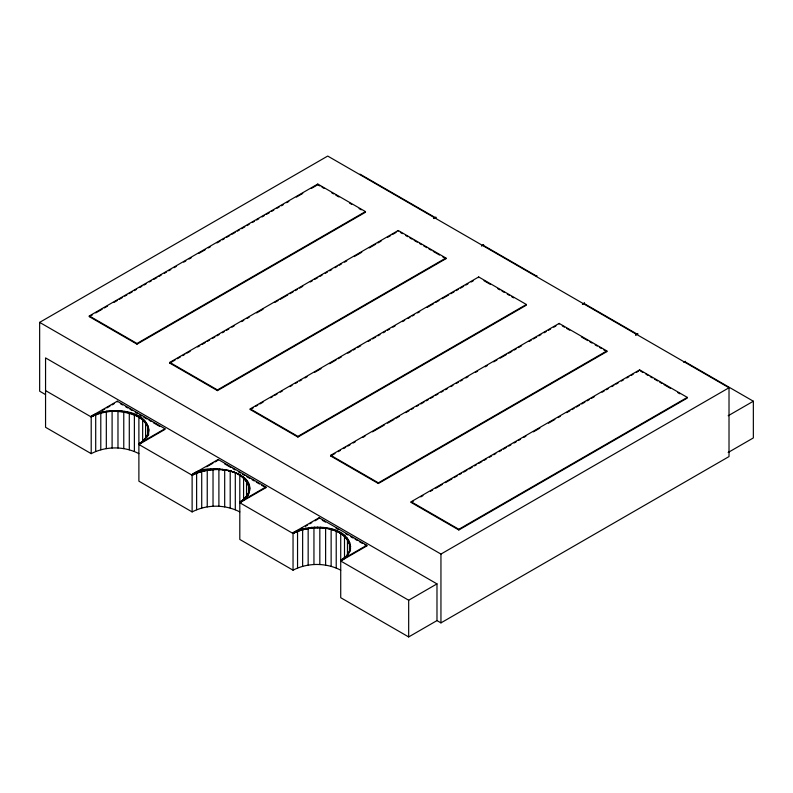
<?xml version="1.0" encoding="UTF-8"?>
<svg xmlns="http://www.w3.org/2000/svg" width="793" height="793" viewBox="0 0 793 793"><rect width="100%" height="100%" fill="white"/><g stroke="black" fill="none" stroke-linecap="round" stroke-linejoin="round"><path stroke-width="1.19" d="M45.558 390.592L91.205 416.949C108.463 402.18 172.864 417.564 138.884 444.476L192.124 475.215C209.154 466.026 247.247 465.887 249.547 490.946M249.547 487.279C250.439 494.029 245.265 499.61 239.803 502.742L293.043 533.481C310.192 524.094 349.812 524.282 350.476 550.441M148.747 429.588C148.935 435.872 143.999 440.878 138.884 443.783L164.954 428.726L164.954 429.419L138.884 444.476L144.366 440.313L145.743 438.073M192.124 474.521L218.204 459.464L265.883 487.001L265.883 487.685L239.803 502.742C274.091 475.483 209.887 459.484 192.124 474.521L192.124 511.911C206.715 504.289 225.212 504.289 239.803 511.911M350.526 548.548L350.526 547.864L349.574 551.997C354.977 524.421 309.171 522.815 293.043 532.787L293.043 570.177C307.634 562.554 326.131 562.554 340.722 570.177M146.864 436.447L146.864 437.141C156.479 408.673 107.164 405.768 91.205 416.256L91.205 453.646C105.796 446.023 124.293 446.023 138.884 453.646M265.883 487.001L239.803 502.048C244.442 499.362 248.873 495.169 249.607 489.598L249.607 490.282M350.476 548.934L347.443 555.467M340.722 533.481L340.722 597.704L408.673 636.938L436.983 620.592L436.983 583.886L408.673 600.232L340.722 561.008L366.802 545.951L366.802 545.267L340.722 560.314L346.204 556.161L349.574 551.313M344.499 558.401L340.722 561.008L344.598 558.322L344.598 557.638M433.999 218.561L435.882 217.252L435.882 217.946L359.992 174.133M635.837 335.092L637.731 333.794L637.731 334.477L584.491 303.739L584.491 303.055L582.686 303.927M45.558 394.607L39.65 391.197L39.65 322.374L327.717 156.062L729.015 387.757L729.015 456.57L440.948 622.882L436.983 620.592M89.312 315.951L317.775 184.055L365.454 211.582L365.454 212.266L136.991 344.172L89.312 316.645L89.312 315.951L136.991 343.478L365.454 211.582M89.312 316.645L92.533 314.781M95.755 312.928L102.188 309.211M104.329 307.971L107.551 306.118M113.984 302.401L117.205 300.537M119.347 299.298L122.568 297.444M124.709 296.205L126.86 294.966M129.001 293.727L132.223 291.874M134.364 290.635L136.515 289.395M139.727 287.532L141.878 286.293M144.019 285.064L146.16 283.825M149.381 281.961L151.522 280.722M153.673 279.483L156.885 277.629M159.036 276.39L161.177 275.151M164.399 273.298L166.54 272.058M168.691 270.819L170.832 269.58M174.054 267.717L176.195 266.478M183.708 262.146L185.849 260.907M189.071 259.053L191.212 257.814M198.726 253.473L205.159 249.765M208.371 247.902L210.522 246.663M216.955 242.945L220.176 241.092M222.318 239.853L224.459 238.614M226.61 237.375L229.831 235.521M231.972 234.282L235.194 232.418M237.335 231.179L239.476 229.94M241.627 228.711L244.839 226.848M246.99 225.608L249.131 224.369M252.352 222.516L254.494 221.277M256.645 220.038L258.786 218.799M262.007 216.945L264.148 215.706M266.299 214.467L269.511 212.603M271.662 211.364L273.803 210.125M277.025 208.272L279.166 207.032M281.307 205.793L283.458 204.554M286.669 202.701L288.821 201.462M296.324 197.12L302.767 193.413M311.342 188.456L317.775 184.739L319.896 185.958M169.771 362.401L398.235 230.505L445.914 258.032L445.914 258.716L217.451 390.622L169.771 363.095L169.771 362.401L217.451 389.938L445.914 258.032M169.771 363.095L175.134 360.002M177.285 358.763L180.497 356.9M182.648 355.661L184.789 354.421M186.94 353.182L190.151 351.329M197.665 346.997L199.806 345.758M201.957 344.519L205.169 342.655M207.32 341.416L209.461 340.177M212.683 338.324L214.824 337.084M216.965 335.845L219.116 334.606M222.327 332.753L224.478 331.514M226.62 330.275L228.771 329.036M231.982 327.172L234.133 325.943M241.637 321.601L243.788 320.362M247 318.508L249.151 317.269M256.654 312.938L263.088 309.22M274.893 302.411L278.105 300.547M280.256 299.308L287.76 294.976M289.901 293.737L293.123 291.883M295.274 290.644L297.415 289.405M299.556 288.166L302.777 286.303M310.281 281.971L312.432 280.732M314.573 279.493L317.795 277.639M319.936 276.4L322.087 275.161M325.299 273.298L327.45 272.058M329.591 270.819L331.742 269.59M334.953 267.727L337.104 266.488M339.245 265.249L341.386 264.01M344.608 262.156L346.749 260.917M354.263 256.585L361.767 252.243M369.28 247.912L375.713 244.194M377.855 242.955L381.076 241.102M387.509 237.385L390.731 235.531M392.872 234.292L396.094 232.428M91.205 416.256L117.275 401.199L164.954 428.726M433.801 218.462L435.882 217.252M96.419 413.936L91.205 416.949C108.879 407.84 139.429 407.8 148.549 428.527L148.549 427.843M102.674 410.318L104.765 409.119M106.847 407.909L109.979 406.105M112.061 404.906L114.152 403.696M481.48 245.989L483.561 244.779L483.561 245.473L536.802 276.212L536.802 275.518M250.231 408.861L478.694 276.955L526.374 304.482L526.374 305.176L297.91 437.072L250.231 409.545L250.231 408.861L297.91 436.388L526.374 304.482M250.231 409.545L253.453 407.691M255.594 406.452L257.745 405.213M259.886 403.974L263.107 402.11M270.611 397.779L272.762 396.54M274.903 395.301L277.044 394.062M280.266 392.208L282.407 390.969M289.921 386.637L292.062 385.398M295.283 383.534L297.425 382.295M299.576 381.056L301.717 379.817M304.938 377.964L307.079 376.725M314.593 372.393L321.026 368.676M329.61 363.719L336.044 360.002M338.185 358.763L341.406 356.909M347.84 353.192L351.061 351.339M353.202 350.1L355.353 348.861M357.494 347.621L360.716 345.758M368.22 341.426L370.361 340.187M372.512 338.948L375.723 337.094M377.874 335.855L380.016 334.616M383.237 332.763L385.378 331.524M387.529 330.284L389.67 329.045M392.892 327.182L395.033 325.943M402.547 321.611L404.688 320.372M407.909 318.518L410.05 317.279M412.191 316.04L414.342 314.801M417.554 312.938L419.705 311.699M427.209 307.367L433.652 303.65M435.793 302.411L439.015 300.557M442.226 298.703L448.66 294.986M450.811 293.747L454.032 291.883M456.173 290.644L458.314 289.405M460.465 288.176L463.677 286.313M465.828 285.074L467.969 283.835M471.191 281.981L473.332 280.742M195.256 473.401L192.124 475.215C209.818 465.917 242.836 465.997 249.666 488.538L249.666 487.854M206.725 466.78L212.98 463.171M215.072 461.962L217.153 460.763M582.399 304.254L584.491 303.055M330.691 455.311L559.154 323.405L606.833 350.932L606.833 351.626L378.37 483.522L330.691 455.995L330.691 455.311L378.37 482.838L606.833 350.932M330.691 455.995L334.983 453.527M338.205 451.663L340.346 450.424M343.567 448.57L345.708 447.331M347.849 446.092L350 444.853M353.222 442.99L355.363 441.76M362.867 437.419L365.018 436.18M372.522 431.848L384.327 425.038M387.539 423.175L393.972 419.467M396.123 418.228L399.335 416.365M405.778 412.647L408.99 410.794M411.141 409.555L413.282 408.316M416.503 406.462L418.645 405.223M420.796 403.984L424.007 402.12M426.158 400.881L428.299 399.642M430.44 398.403L433.662 396.55M435.803 395.31L437.954 394.071M441.166 392.218L443.317 390.979M445.458 389.74L447.609 388.501M450.82 386.637L452.972 385.408M456.183 383.544L458.334 382.305M460.475 381.066L462.626 379.827M465.838 377.974L467.989 376.734M475.493 372.403L477.634 371.164M485.147 366.822L487.289 365.583M493.732 361.876L496.943 360.012M500.165 358.158L506.598 354.441M508.739 353.202L511.961 351.349M514.112 350.109L516.253 348.87M518.394 347.631L521.616 345.768M529.119 341.436L531.27 340.197M533.411 338.958L536.633 337.104M538.774 335.865L540.925 334.626M544.137 332.763L546.288 331.524M548.429 330.284L550.58 329.055M553.792 327.192L555.943 325.953M293.043 532.787L319.123 517.74L366.802 545.267M635.639 334.993L637.731 333.794M298.257 530.467L293.043 533.481C310.737 524.183 343.756 524.262 350.595 546.803L350.595 546.119M300.349 529.258L302.43 528.059M305.563 526.255L307.644 525.045M309.736 523.846L311.818 522.637M314.95 520.832L318.082 519.028M411.151 501.761L639.614 369.865L687.293 397.392L687.293 398.076L458.83 529.982L411.151 502.455L411.151 501.761L458.83 529.288L687.293 397.392M411.151 502.455L413.292 501.216M420.805 496.874L422.947 495.635M430.46 491.303L432.601 490.064M435.823 488.21L442.256 484.493M445.478 482.64L451.911 478.922M454.052 477.683L457.274 475.82M459.415 474.581L461.566 473.342M463.707 472.113L466.928 470.249M469.069 469.01L472.291 467.156M474.432 465.917L476.583 464.678M478.724 463.439L481.946 461.576M484.087 460.346L486.238 459.107M489.45 457.244L491.601 456.005M493.742 454.766L495.883 453.527M499.104 451.673L501.245 450.434M503.396 449.195L506.608 447.341M508.759 446.102L510.9 444.863M514.122 443L516.263 441.76M518.414 440.521L520.555 439.282M523.776 437.429L525.918 436.19M533.431 431.858L539.864 428.141M548.449 423.184L554.882 419.467M558.094 417.614L560.245 416.375M566.678 412.657L569.899 410.804M572.04 409.565L574.182 408.326M576.333 407.087L579.554 405.223M581.695 403.994L584.917 402.13M587.058 400.891L589.199 399.652M591.35 398.413L594.562 396.559M602.075 392.228L604.216 390.989M606.367 389.75L608.509 388.511M611.73 386.647L613.871 385.408M616.022 384.169L618.163 382.93M621.385 381.076L623.526 379.837M626.748 377.983L628.889 376.744M631.03 375.505L633.181 374.266M636.392 372.403L638.543 371.164M39.65 322.374L440.948 554.069L729.015 387.757M728.182 415.76L753.35 401.228L753.35 437.934L728.182 452.466M481.767 245.652L483.561 244.779M683.606 362.193L685.41 361.321L685.41 362.004L753.35 401.228M322.017 187.188L324.139 188.407M331.553 192.689L333.675 193.918M335.796 195.137L338.968 196.971M349.564 203.087L351.686 204.316M359.1 208.599L361.221 209.818M400.356 232.418L402.477 233.638M405.659 235.471L407.771 236.701M409.892 237.92L412.013 239.149M414.134 240.368L417.306 242.202M419.428 243.421L421.549 244.65M423.67 245.87L426.842 247.703M428.963 248.933L431.085 250.152M433.206 251.381L439.56 255.049M442.742 256.882L445.914 258.716M483.998 280.702L490.352 284.37M497.766 288.652L499.887 289.881M502.009 291.1L504.13 292.33M507.302 294.163L509.423 295.383M511.544 296.612L513.666 297.831M562.336 325.933L564.457 327.152M566.569 328.381L569.751 330.215M581.408 336.946L587.762 340.613M589.883 341.833L592.004 343.062M595.176 344.896L597.298 346.115M599.419 347.344L601.54 348.563M603.661 349.792L606.833 351.626M640.675 371.164L642.796 372.383M645.968 374.217L648.089 375.446M650.21 376.665L652.332 377.894M654.453 379.113L657.625 380.947M659.746 382.176L661.868 383.396M663.989 384.615L670.343 388.292M677.757 392.575L679.879 393.794M436.983 583.886L45.558 357.901L45.558 427.298L91.205 453.646M120.457 403.726L122.578 404.945M125.75 406.789L127.871 408.008M129.993 409.228L132.114 410.457M135.286 412.291L137.407 413.51M139.528 414.739L141.65 415.958M143.771 417.187L146.943 419.021M149.064 420.24L151.185 421.47M153.307 422.689L159.661 426.356M224.558 463.826L230.912 467.493M233.033 468.722L235.154 469.942M238.326 471.776L240.448 473.005M242.569 474.224L244.69 475.453M246.811 476.672L249.983 478.506M252.105 479.735L254.226 480.954M256.347 482.184L259.519 484.017M261.64 485.237L265.883 487.685M322.295 520.258L325.477 522.091M336.073 528.207L338.195 529.437M345.609 533.719L347.731 534.938M350.902 536.772L353.024 538.001M355.145 539.22L357.266 540.449M359.388 541.669L362.56 543.502M364.681 544.732L366.802 545.951M192.124 511.911L138.884 481.173L138.884 416.949M293.043 570.177L239.803 539.438L239.803 475.215M639.614 369.865L639.614 370.549M559.154 323.405L559.154 324.099M478.694 276.955L478.694 277.639M458.83 529.288L458.83 529.982M440.948 554.069L440.948 622.882M408.673 600.232L408.673 636.938M398.235 230.505L398.235 231.189M378.37 482.838L378.37 483.522M350.387 544.375L350.387 545.059M350.189 549.599L350.189 550.283M349.911 542.65L349.911 543.334M349.455 542.204L349.455 551.987M349.178 540.955L349.178 541.639M348.712 552.979L348.712 553.673M348.177 539.309L348.177 539.993M347.582 554.604L347.582 555.288M347.443 539.012L347.443 554.922M346.928 537.713L346.928 538.407M345.431 536.197L345.431 536.881M344.499 536.078L344.499 558.103M343.706 534.76L343.706 535.453M342.764 559.025L342.764 559.719M341.773 533.421L341.773 534.105M339.632 532.182L339.632 532.876M337.312 531.062L337.312 531.756M336.222 531.3L336.222 567.996M334.824 530.071L334.824 530.765M332.188 529.209L332.188 529.902M331.137 529.595L331.137 566.301M329.442 528.485L329.442 529.179M326.577 527.91L326.577 528.594M325.616 528.435L325.616 565.141M323.653 527.484L323.653 528.168M320.659 527.206L320.659 527.9M319.827 527.851L319.827 564.557M319.123 517.74L319.123 518.424M317.775 184.055L317.775 184.739M317.646 527.097L317.646 527.781M314.613 527.137L314.613 527.821M313.949 527.851L313.949 564.557M311.609 527.325L311.609 528.019M308.646 527.682L308.646 528.366M308.16 528.435L308.16 565.141M305.751 528.178L305.751 528.872M302.946 528.832L302.946 529.516M302.639 529.595L302.639 566.301M300.25 529.625L300.25 530.309M297.91 436.388L297.91 437.072M297.682 530.557L297.682 531.241M297.544 531.3L297.544 567.996M295.283 531.607L295.283 532.301M249.468 486.109L249.468 486.793M249.26 491.333L249.26 492.017M248.992 484.384L248.992 485.068M248.655 493.038L248.655 493.732M248.526 483.938L248.526 494.951M248.259 482.689L248.259 483.373M247.783 494.713L247.783 495.407M247.257 481.044L247.257 481.728M246.663 496.339L246.663 497.023M246.524 480.746L246.524 497.875M246.008 479.448L246.008 480.142M245.285 497.895L245.285 498.579M244.512 477.931L244.512 478.615M243.679 499.372L243.679 500.056M243.58 477.812L243.58 499.828M242.787 476.494L242.787 477.188M241.845 500.76L241.845 501.454M240.854 475.156L240.854 475.84M238.713 473.917L238.713 474.611M236.383 472.797L236.383 473.49M235.303 473.034L235.303 509.73M233.905 471.805L233.905 472.489M231.269 470.943L231.269 471.627M230.208 471.329L230.208 508.035M228.513 470.219L228.513 470.913M225.658 469.644L225.658 470.328M224.687 470.17L224.687 506.876M222.724 469.218L222.724 469.902M219.74 468.941L219.74 469.634M218.898 469.585L218.898 506.291M218.204 459.464L218.204 460.158M217.451 389.938L217.451 390.622M216.717 468.832L216.717 469.515M213.694 468.861L213.694 469.555M213.03 469.585L213.03 506.291M210.69 469.059L210.69 469.753M207.726 469.416L207.726 470.1M207.241 470.17L207.241 506.876M204.832 469.912L204.832 470.606M202.017 470.566L202.017 471.25M201.719 471.329L201.719 508.035M199.33 471.359L199.33 472.043M196.763 472.291L196.763 472.975M196.624 473.034L196.624 509.73M194.354 473.342L194.354 474.036M148.628 429.013L148.628 435.129M148.341 433.067L148.341 433.751M148.073 426.119L148.073 426.803M147.736 434.772L147.736 435.466M147.607 425.672L147.607 436.685M147.329 424.424L147.329 425.107M146.338 422.778L146.338 423.462M145.595 422.481L145.595 438.39M145.079 421.182L145.079 421.876M144.366 439.629L144.366 440.313M143.592 419.666L143.592 420.349M142.76 441.106L142.76 441.79M142.661 419.547L142.661 441.562M141.868 418.228L141.868 418.912M140.926 442.494L140.926 443.188M139.925 416.89L139.925 417.574M137.794 415.651L137.794 416.345M136.991 343.478L136.991 344.172M135.464 414.531L135.464 415.225M134.384 414.769L134.384 451.465M132.976 413.54L132.976 414.224M130.349 412.677L130.349 413.361M129.289 413.064L129.289 449.77M127.594 411.954L127.594 412.647M124.739 411.379L124.739 412.063M123.767 411.904L123.767 448.61M121.805 410.952L121.805 411.636M118.821 410.675L118.821 411.369M117.979 411.319L117.979 448.025M117.275 401.199L117.275 401.892M115.798 410.556L115.798 411.25M112.775 410.596L112.775 411.289M112.1 411.319L112.1 448.025M109.771 410.794L109.771 411.488M106.807 411.141L106.807 411.835M106.321 411.904L106.321 448.61M103.913 411.646L103.913 412.34M101.098 412.301L101.098 412.984M100.79 413.064L100.79 449.77M98.401 413.094L98.401 413.777M95.844 414.015L95.844 414.709M95.705 414.769L95.705 451.465M93.435 415.076L93.435 415.77"/></g></svg>
